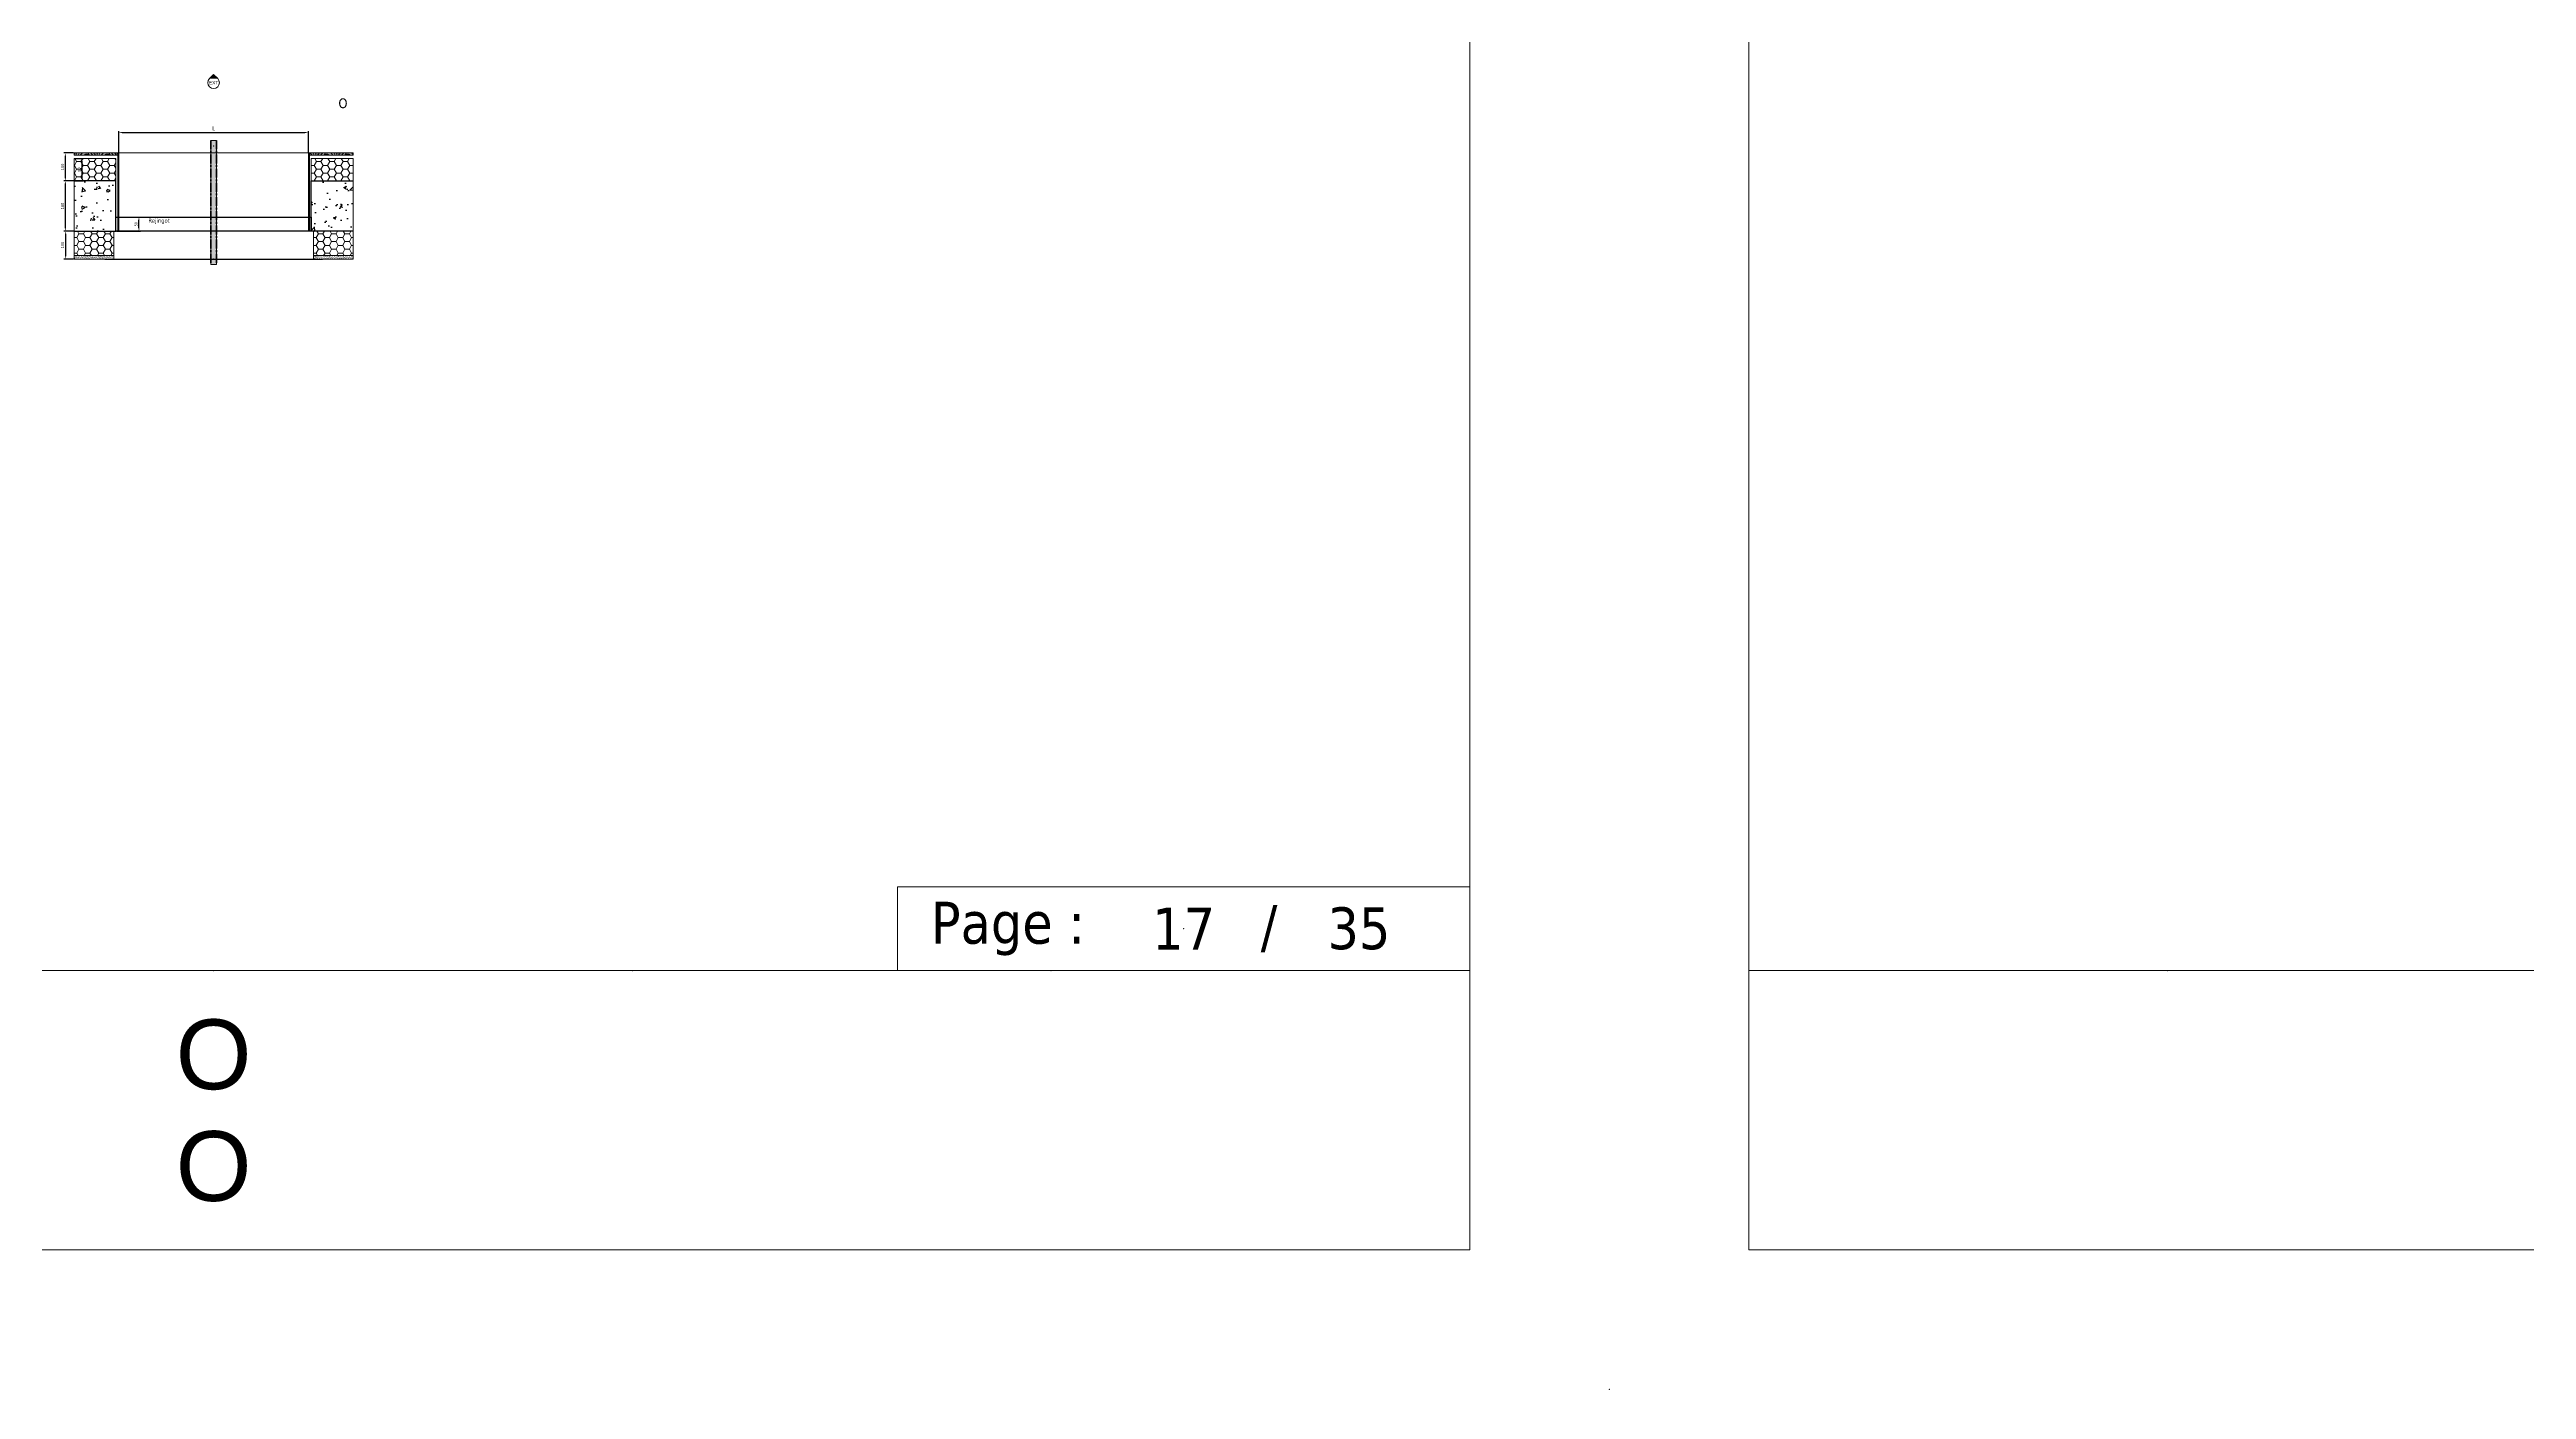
# Model space of a CAD drawing. Header units: millimetres. Extents: x -20000 to 230000, y -17405 to 24510.
# Drawn here: x 144412 to 153285, y 0 to 4798 of the extents above; entities that cross this region are included whole.
import ezdxf
from ezdxf.enums import TextEntityAlignment as Align

# ---------------------------------------------------------------- set-up
doc = ezdxf.new("R2010")
doc.units = ezdxf.units.MM
doc.header["$PDMODE"] = 35
doc.header["$PDSIZE"] = 0.5
doc.linetypes.add('AXES', pattern=[50.8, 31.75, -6.35, 6.35, -6.35])
doc.layers.get('0').update_dxf_attribs({"lineweight": 13})
doc.layers.get('Defpoints').update_dxf_attribs({"true_color": 0xc2a584})
for name, color, linetype, lineweight in [('0 - 1 (validé)', 3, 'Continuous', 13), ('1 - Aluminium', 150, 'Continuous', 13), ('1 - Axe', 1, 'AXES', 0), ('1 - BETON', 251, 'Continuous', 25), ('1 - Bois', 44, 'Continuous', 13), ('1 - Cartouche', 7, 'Continuous', 13), ('1 - Cotation', 32, 'Continuous', 13), ('1 - Isolant', 132, 'Continuous', 13), ('1 - Platre', 252, 'Continuous', 13), ('1 - Texte', 7, 'Continuous', 13)]:
    doc.layers.add(name, color=color, linetype=linetype, lineweight=lineweight)
for name, color, linetype, lineweight, plot in [('0 - Invisible', 43, 'Continuous', 0, False), ('0 - Trame', 1, 'Continuous', 0, False), ('Intouchable', 252, 'Continuous', 13, False), ('Non visible', 163, 'Continuous', 25, False)]:
    doc.layers.add(name, color=color, linetype=linetype, lineweight=lineweight, plot=plot)
doc.layers.add('1 - Cache', color=7, linetype='Continuous', lineweight=0, true_color=0xffffff)
doc.styles.get("Standard").update_dxf_attribs({"font": 'ARIALUNI.TTF'})
doc.styles.add('Texte Poralu', font='tahomabd.ttf')
doc.dimstyles.new('100 - 1000', dxfattribs={"dimtxt": 15, "dimasz": 15, "dimexe": 5, "dimexo": 2.5, "dimgap": 8, "dimtad": 1, "dimdec": 1, "dimtxsty": 'Texte Poralu', "dimcen": 10, "dimazin": 0, "dimtfac": 1, "dimtdec": 1, "dimtmove": 0, "dimatfit": 3, "dimfxl": 1, "dimarcsym": 0})
doc.dimstyles.new('30 - 1000', dxfattribs={"dimtxt": 10, "dimasz": 10, "dimexe": 5, "dimexo": 2.5, "dimgap": 5, "dimtad": 1, "dimdec": 1, "dimtxsty": 'Texte Poralu', "dimcen": 5, "dimazin": 0, "dimtfac": 1, "dimtdec": 1, "dimtmove": 0, "dimatfit": 3, "dimfxl": 1, "dimarcsym": 0})

# ---------------------------------------------------------------- blocks, each defined once
blk = doc.blocks.new('Cadre Coupe_Elev')
for p in [(2000, 1500), (5000, 1500), (6500, 1500), (8000, 1500), (2000, 500), (5000, 500), (6500, 500), (8000, 500)]:
    blk.add_point(p)
at = {"layer": '0 - Trame'}
for points in [[(500, 500), (9500, 500), (9500, 9500), (500, 9500)], [(500, 1500), (9500, 1500), (9500, 500), (500, 500)]]:
    blk.add_lwpolyline(points, close=True, dxfattribs=at)
for p in [(0, 10000), (10000, 10000), (0, 0), (10000, 0)]:
    blk.add_point(p, dxfattribs=at)
at = {"layer": 'Defpoints'}
for p in [(5000, 3733.5), (5000, 1200), (5000, 1000), (5000, 800)]:
    blk.add_point(p, dxfattribs=at)
at = {"color": 7}
blk.add_attdef('REPERE_1', text='', height=300, dxfattribs=at).set_placement((1000, 9000), align=Align.MIDDLE_CENTER)
at = {"layer": '1 - Texte', "color": 7}
for tag, p in [('DEFINITION1', (5000, 1200)), ('DEFINITION2', (5000, 800))]:
    blk.add_attdef(tag, text='', height=250, dxfattribs=at).set_placement(p, align=Align.MIDDLE_CENTER)
at = {"layer": 'Non visible', "style": 'Texte Poralu'}
for p in [(5447.1, 4905.8), (5447.1, 4605.8)]:
    blk.add_attdef('REPERE_2', text='', height=35, dxfattribs=at).set_placement(p, align=Align.MIDDLE_LEFT)
blk = doc.blocks.new('Cartouche - Total de page')
at = {"layer": '1 - Cartouche', "color": 0, "insert": (0, 0), "char_height": 5, "attachment_point": 5, "style": 'Texte Poralu'}
blk.add_mtext('35', dxfattribs=at)
blk = doc.blocks.new('*U841')
at = {"layer": '1 - Isolant'}
h = blk.add_hatch(dxfattribs=at)
h.set_pattern_fill('HONEY', color=256, scale=5, style=0)
h.set_pattern_definition([(0, (110, 80), (23.8125, 13.74815), [15.875, -31.75]), (120, (110, 80), (-23.8125, 13.74815), [15.875, -31.75]), (60, (110, 80), (5e-08, 27.4963), [-31.75, 15.875])])
h.paths.add_polyline_path([(-150, 0), (0, 0), (0, 80), (-150, 80)])
at = {"layer": '0 - Invisible'}
blk.add_lwpolyline([(-150, 80), (-150, 0)], dxfattribs=at)
at = {"layer": '1 - Isolant'}
blk.add_lwpolyline([(-150, 0), (0, 0), (0, 0), (0, 0), (0, 80), (-150, 80)], dxfattribs=at)
blk = doc.blocks.new('*U835')
at = {"layer": '1 - Isolant'}
h = blk.add_hatch(dxfattribs=at)
h.set_pattern_fill('HONEY', color=256, scale=5)
h.set_pattern_definition([(0, (237.5, -1e-14), (23.8125, 13.74815), [15.875, -31.75]), (120, (237.5, -1e-14), (-23.8125, 13.74815), [15.875, -31.75]), (60, (237.5, -1e-14), (5e-08, 27.4963), [-31.75, 15.875])])
h.paths.add_polyline_path([(-150, -87), (-150, 0), (-7.5, 0), (-7.5, -87)])
at = {"layer": '1 - Platre'}
h = blk.add_hatch(dxfattribs=at)
h.set_pattern_fill('AR-SAND', color=256, scale=0.1)
h.set_pattern_definition([(37.5, (237.5, -1e-14), (-0.160003, 4.894132), [0, -3.8608, 0, -4.318, 0, -4.1275]), (7.5, (237.5, -1e-14), (4.49523, 7.16825), [0, -2.0828, 0, -3.4798, 0, -1.3335]), (327.5, (234.3756, -1e-14), (7.909924, 0.01437), [0, -1.27, 0, -4.572, 0, -5.969]), (317.5, (234.3756, -1e-14), (7.63556, 2.22929), [0, -0.635, 0, -2.9972, 0, -3.429])])
h.paths.add_polyline_path([(-150, -100), (-150, -87), (-7.5, -87), (-7.5, -100)])
at = {"layer": '0 - Invisible'}
for points in [[(-150, -87), (-150, 0)], [(-150, -100), (-150, -87)]]:
    blk.add_lwpolyline(points, dxfattribs=at)
at = {"layer": '1 - Isolant'}
blk.add_lwpolyline([(-150, 0), (-7.5, 0), (-7.5, -87), (-150, -87)], dxfattribs=at)
at = {"layer": '1 - Platre'}
blk.add_lwpolyline([(-150, -87), (-7.5, -87), (-7.5, -100), (-150, -100)], dxfattribs=at)
blk = doc.blocks.new('*U836')
at = {"layer": '1 - Isolant'}
h = blk.add_hatch(dxfattribs=at)
h.set_pattern_fill('HONEY', color=256, scale=5)
h.set_pattern_definition([(0, (47.5, -1e-14), (23.8125, 13.7482), [15.875, -31.75]), (120, (47.5, -1e-14), (-23.8125, 13.7482), [15.875, -31.75]), (60, (47.5, -1e-14), (5e-08, 27.4963), [-31.75, 15.875])])
h.paths.add_polyline_path([(150, -87), (150, 0), (7.5, 0), (7.5, -87)])
at = {"layer": '1 - Platre'}
h = blk.add_hatch(dxfattribs=at)
h.set_pattern_fill('AR-SAND', color=256, scale=0.1)
h.set_pattern_definition([(37.5, (47.5, -1e-14), (-0.16, 4.89413), [0, -3.8608, 0, -4.318, 0, -4.1275]), (7.5, (47.5, -1e-14), (4.49523, 7.16825), [0, -2.0828, 0, -3.4798, 0, -1.3335]), (327.5, (44.3757, -1e-14), (7.90992, 0.01437), [0, -1.27, 0, -4.572, 0, -5.969]), (317.5, (44.376, -1e-14), (7.63556, 2.2293), [0, -0.635, 0, -2.9972, 0, -3.429])])
h.paths.add_polyline_path([(150, -100), (150, -87), (7.5, -87), (7.5, -100)])
at = {"layer": '0 - Invisible'}
for points in [[(150, -87), (150, 0)], [(150, -100), (150, -87)]]:
    blk.add_lwpolyline(points, dxfattribs=at)
at = {"layer": '1 - Isolant'}
blk.add_lwpolyline([(150, 0), (7.5, 0), (7.5, -87), (150, -87)], dxfattribs=at)
at = {"layer": '1 - Platre'}
blk.add_lwpolyline([(150, -87), (7.5, -87), (7.5, -100), (150, -100)], dxfattribs=at)
blk = doc.blocks.new('*U842')
at = {"layer": '1 - Isolant'}
h = blk.add_hatch(dxfattribs=at)
h.set_pattern_fill('HONEY', color=256, scale=5, style=0)
h.set_pattern_definition([(0, (110, 80), (23.8125, 13.74815), [15.875, -31.75]), (120, (110, 80), (-23.8125, 13.74815), [15.875, -31.75]), (60, (110, 80), (5e-08, 27.4963), [-31.75, 15.875])])
h.paths.add_polyline_path([(-150, 0), (0, 0), (0, 80), (-150, 80)])
at = {"layer": '0 - Invisible'}
blk.add_lwpolyline([(-150, 80), (-150, 0)], dxfattribs=at)
at = {"layer": '1 - Isolant'}
blk.add_lwpolyline([(-150, 0), (0, 0), (0, 0), (0, 0), (0, 80), (-150, 80)], dxfattribs=at)
blk = doc.blocks.new('*U189')
h = blk.add_hatch(color=256)
edge = h.paths.add_edge_path()
edge.add_line((0, 29.2), (-14.6, 14.6))
edge.add_arc((0, 0), 20.6, 90, 135, ccw=False)
edge.add_arc((0, 0), 20.6, 45, 90, ccw=False)
edge.add_line((14.6, 14.6), (0, 29.2))
for p, q in [((0, 29.2), (-14.6, 14.6)), ((14.6, 14.6), (0, 29.2))]:
    blk.add_line(p, q)
blk.add_circle((0, 0), 20.6)
at = {"insert": (0, 0), "char_height": 12.5, "attachment_point": 5}
blk.add_mtext('EXT', dxfattribs=at)
blk = doc.blocks.new('*D1639')
at = {"layer": '1 - Cotation', "color": 0, "lineweight": -2, "transparency": 16777216}
for p, q in [((144660, 4430.4), (144660, 4505.7)), ((144675, 4500.7), (145325, 4500.7)), ((145340, 4430.4), (145340, 4505.7))]:
    blk.add_line(p, q, dxfattribs=at)
at = {"layer": '1 - Cotation', "color": 0, "transparency": 16777216}
for points in [[(144675, 4503.2), (144675, 4498.2), (144660, 4500.7)], [(145325, 4503.2), (145325, 4498.2), (145340, 4500.7)]]:
    blk.add_solid(points, dxfattribs=at)
at = {"layer": 'Defpoints', "color": 0, "transparency": 16777216}
for p in [(145340, 4500.7), (144660, 4427.9), (145340, 4427.9)]:
    blk.add_point(p, dxfattribs=at)
at = {"layer": '1 - Cotation', "color": 0, "transparency": 16777216, "insert": (145000, 4516.2), "char_height": 15, "attachment_point": 5, "style": 'Texte Poralu'}
blk.add_mtext('L', dxfattribs=at)
blk = doc.blocks.new('*U834')
at = {"layer": '1 - BETON'}
h = blk.add_hatch(dxfattribs=at)
h.set_pattern_fill('CONCRETE', color=256, scale=15, style=0, pattern_type=2)
h.set_pattern_definition([(50, (-50, -20), (107.59, -9.413), [11.25, -123.75]), (355, (-50, -20), (-20.813, 112.83), [9, -99]), (100.45, (-41.03, -20.78), (86.776, 103.416), [9.56, -105.17]), (46.184, (-50, 10), (160.086, -24.83), [16.875, -185.625]), (96.636, (-36.66, 7.93), (140.2, 146.12), [14.34, -157.76]), (351.184, (-50, 10), (140.2, 146.12), [13.5, -148.5]), (21, (-35, 2.5), (89.536, -60.393), [11.25, -123.75]), (326, (-35, 2.5), (36.497, 108.773), [9, -99]), (71.45, (-27.54, -2.53), (126.033, 48.38), [9.56, -105.17]), (37.5, (-50, -20), (1.824, 49.934), [0, -97.8, 0, -100.5, 0, -99.375]), (7.5, (-50, -20), (39.46, 59.162), [0, -57.3, 0, -95.55, 0, -37.875]), (327.5, (-83.45, -20), (80.0734, -3.383), [0, -37.5, 0, -117, 0, -155.25]), (317.5, (-98.45, -20), (87.478, 15.016), [0, -48.75, 0, -77.7, 0, -110.25])])
h.paths.add_polyline_path([(150, 180), (150, 0), (0, 0), (0, 180)])
at = {"layer": '0 - Invisible'}
blk.add_lwpolyline([(150, 180), (150, 0)], dxfattribs=at)
at = {"layer": '1 - BETON'}
blk.add_lwpolyline([(150, 0), (0, 0), (0, 180), (150, 180)], dxfattribs=at)
blk = doc.blocks.new('*U833')
at = {"layer": '1 - BETON'}
h = blk.add_hatch(dxfattribs=at)
h.set_pattern_fill('CONCRETE', color=256, scale=15, style=0, pattern_type=2)
h.set_pattern_definition([(50, (-50, -20), (107.59, -9.413), [11.25, -123.75]), (355, (-50, -20), (-20.813, 112.83), [9, -99]), (100.45, (-41.03, -20.78), (86.776, 103.416), [9.56, -105.17]), (46.184, (-50, 10), (160.086, -24.83), [16.875, -185.625]), (96.636, (-36.66, 7.93), (140.2, 146.12), [14.34, -157.76]), (351.184, (-50, 10), (140.2, 146.12), [13.5, -148.5]), (21, (-35, 2.5), (89.536, -60.393), [11.25, -123.75]), (326, (-35, 2.5), (36.497, 108.773), [9, -99]), (71.45, (-27.54, -2.53), (126.033, 48.38), [9.56, -105.17]), (37.5, (-50, -20), (1.824, 49.934), [0, -97.8, 0, -100.5, 0, -99.375]), (7.5, (-50, -20), (39.46, 59.162), [0, -57.3, 0, -95.55, 0, -37.875]), (327.5, (-83.45, -20), (80.0734, -3.383), [0, -37.5, 0, -117, 0, -155.25]), (317.5, (-98.45, -20), (87.478, 15.016), [0, -48.75, 0, -77.7, 0, -110.25])])
h.paths.add_polyline_path([(150, 180), (150, 0), (0, 0), (0, 180)])
at = {"layer": '0 - Invisible'}
blk.add_lwpolyline([(150, 180), (150, 0)], dxfattribs=at)
at = {"layer": '1 - BETON'}
blk.add_lwpolyline([(150, 0), (0, 0), (0, 180), (150, 180)], dxfattribs=at)
blk = doc.blocks.new('*D1643')
at = {"layer": 'Defpoints', "color": 0, "lineweight": -2, "transparency": 16777216}
for p, q in [((144497.5, 4327.9), (144464, 4327.9)), ((144469, 4157.9), (144469, 4317.9)), ((144497.5, 4147.9), (144464, 4147.9))]:
    blk.add_line(p, q, dxfattribs=at)
at = {"layer": 'Defpoints', "color": 0, "transparency": 16777216}
for p in [(144469, 4327.9), (144500, 4327.9), (144500, 4147.9)]:
    blk.add_point(p, dxfattribs=at)
for points in [[(144467.3, 4317.9), (144470.6, 4317.9), (144469, 4327.9)], [(144467.3, 4157.9), (144470.6, 4157.9), (144469, 4147.9)]]:
    blk.add_solid(points, dxfattribs=at)
at = {"layer": 'Defpoints', "color": 0, "transparency": 16777216, "insert": (144458.8, 4237.9), "char_height": 10, "attachment_point": 5, "rotation": 90, "style": 'Texte Poralu'}
blk.add_mtext('180', dxfattribs=at)
blk = doc.blocks.new('*D1644')
at = {"layer": '1 - Cotation', "color": 0, "lineweight": -2, "transparency": 16777216}
for p, q in [((144497.5, 4147.9), (144464, 4147.9)), ((144469, 4137.9), (144469, 4057.9)), ((144497.5, 4047.9), (144464, 4047.9))]:
    blk.add_line(p, q, dxfattribs=at)
at = {"layer": '1 - Cotation', "color": 0, "transparency": 16777216}
for points in [[(144467.3, 4137.9), (144470.6, 4137.9), (144469, 4147.9)], [(144467.3, 4057.9), (144470.6, 4057.9), (144469, 4047.9)]]:
    blk.add_solid(points, dxfattribs=at)
at = {"layer": 'Defpoints', "color": 0, "transparency": 16777216}
for p in [(144500, 4147.9), (144469, 4047.9), (144500, 4047.9)]:
    blk.add_point(p, dxfattribs=at)
at = {"layer": '1 - Cotation', "color": 0, "transparency": 16777216, "insert": (144458.8, 4097.9), "char_height": 10, "attachment_point": 5, "rotation": 90, "style": 'Texte Poralu'}
blk.add_mtext('100', dxfattribs=at)
blk = doc.blocks.new('*D1645')
at = {"layer": 'Defpoints', "color": 0, "lineweight": -2, "transparency": 16777216}
for p, q in [((144497.5, 4427.9), (144464, 4427.9)), ((144469, 4337.9), (144469, 4417.9)), ((144497.5, 4327.9), (144464, 4327.9))]:
    blk.add_line(p, q, dxfattribs=at)
at = {"layer": 'Defpoints', "color": 0, "transparency": 16777216}
for p in [(144469, 4427.9), (144500, 4427.9), (144500, 4327.9)]:
    blk.add_point(p, dxfattribs=at)
for points in [[(144467.3, 4417.9), (144470.6, 4417.9), (144469, 4427.9)], [(144467.3, 4337.9), (144470.6, 4337.9), (144469, 4327.9)]]:
    blk.add_solid(points, dxfattribs=at)
at = {"layer": 'Defpoints', "color": 0, "transparency": 16777216, "insert": (144458.8, 4377.9), "char_height": 10, "attachment_point": 5, "rotation": 90, "style": 'Texte Poralu'}
blk.add_mtext('100', dxfattribs=at)
blk = doc.blocks.new('*U844')
at = {"layer": '1 - Aluminium'}
h = blk.add_hatch(dxfattribs=at)
h.set_pattern_fill('ANSI32,_I', color=256, scale=0.5, style=2)
h.set_pattern_definition([(45, (-67442.9827, -44957.6387), (-3.36759605, 3.36759605), []), (45, (-67440.7376, -44957.6387), (-3.36759605, 3.36759605), [])])
h.paths.add_polyline_path([(0, 0), (3, 0), (3, 280), (0, 280)])
at = {"layer": '1 - Cache'}
h = blk.add_hatch(color=256, dxfattribs=at)
h.dxf.hatch_style = 2
h.paths.add_polyline_path([(0, 0), (3, 0), (3, 280), (0, 280)])
at = {"layer": '1 - Aluminium'}
blk.add_lwpolyline([(0, 0), (3, 0), (3, 280), (0, 280)], close=True, dxfattribs=at)
blk = doc.blocks.new('*U843')
at = {"layer": '1 - Bois'}
h = blk.add_hatch(dxfattribs=at)
h.set_pattern_fill('352', color=256, scale=75, style=0, pattern_type=2)
h.set_pattern_definition([(0, (158.25, -17), (75, 75), [22.5, -52.5]), (0, (158.25, -13.25), (75, 75), [22.5, -52.5]), (0, (162, -5.75), (75, 75), [15, -60]), (0, (165.75, 1.75), (75, 75), [11.25, -63.75]), (0, (165.75, 9.25), (75, 75), [7.5, -67.5]), (0, (147, 16.75), (75, 75), [3.75, -18.75, 3.75, -48.75]), (0, (158.25, 20.5), (75, 75), [3.75, -30, 11.25, -30]), (0, (173.25, 24.25), (75, 75), [3.75, -3.75, 3.75, -63.75]), (0, (169.5, 28), (75, 75), [3.75, -71.25]), (0, (165.75, 35.5), (75, 75), [11.25, -63.75]), (0, (165.75, 43), (75, 75), [15, -60]), (0, (162, 50.5), (75, 75), [18.75, -22.5, 3.75, -30]), (90, (132, 5.5), (-75, 75), [3.75, -7.5, 18.75, -45]), (90, (135.75, 13), (-75, 75), [3.75, -3.75, 11.25, -56.25]), (90, (139.5, 43), (-75, 75), [7.5, -67.5]), (90, (143.25, 13), (-75, 75), [15, -22.5, 3.75, -33.75]), (90, (147, 54.25), (-75, 75), [3.75, -71.25]), (90, (150.75, 16.75), (-75, 75), [11.25, -63.75]), (90, (158.25, 20.5), (-75, 75), [7.5, -67.5]), (90, (165.75, 20.5), (-75, 75), [3.75, -11.25, 11.25, -48.75]), (90, (169.5, 24.25), (-75, 75), [3.75, -71.25]), (90, (173.25, 9.25), (-75, 75), [10.5, -64.5]), (90, (177, -5.75), (-75, 75), [7.5, -67.5]), (90, (184.5, 24.25), (-75, 75), [3.75, -71.25]), (90, (192, 20.5), (-75, 75), [11.25, -63.75]), (90, (199.5, 20.5), (-75, 75), [11.25, -63.75]), (45, (188.25, -9.5), (8e-15, 75), [5.303, -5.303, 5.303, -90.156]), (45, (173.25, 9.25), (8e-15, 75), [10.607, -95.46]), (45, (143.25, 46.75), (8e-15, 75), [10.607, -95.46]), (45, (158.25, 28), (8e-15, 75), [10.607, -95.46]), (45, (162, 13), (8e-15, 75), [10.607, -95.46]), (45, (184.5, -2), (8e-15, 75), [10.607, -95.46]), (45, (177, 1.75), (8e-15, 75), [15.91, -90.156]), (45, (154.5, 35.5), (8e-15, 75), [5.303, -100.763]), (45, (150.75, 43), (8e-15, 75), [5.303, -100.763]), (45, (180.75, 43), (8e-15, 75), [5.303, -100.763]), (45, (150.75, 5.5), (8e-15, 75), [5.303, -100.763]), (45, (192, 31.75), (8e-15, 75), [5.303, -100.763]), (45, (165.75, 24.25), (8e-15, 75), [5.303, -100.763]), (45, (173.25, 31.75), (8e-15, 75), [5.303, -100.763]), (135, (169.5, 16.75), (-75, 8e-15), [5.303, -5.303, 15.91, -79.55]), (135, (180.75, 16.75), (-75, 8e-15), [5.303, -100.763]), (135, (180.75, -9.5), (-75, 8e-15), [5.303, -100.763]), (135, (165.75, 9.25), (-75, 8e-15), [5.303, -100.763]), (135, (177, 24.25), (-75, 8e-15), [5.303, -100.763]), (135, (158.25, 5.5), (-75, 8e-15), [5.303, -100.763]), (135, (188.25, 5.5), (-75, 8e-15), [5.303, -100.763]), (135, (135.75, -17), (-75, 8e-15), [5.303, -100.763]), (135, (139.5, -13.25), (-75, 8e-15), [10.607, -95.46]), (135, (143.25, -9.5), (-75, 8e-15), [10.607, -95.46]), (135, (150.75, -9.5), (-75, 8e-15), [10.607, -95.46]), (135, (154.5, -2), (-75, 8e-15), [10.607, -95.46]), (135, (184.5, 28), (-75, 8e-15), [10.607, -95.46]), (135, (199.5, -9.5), (-75, 8e-15), [10.607, -95.46]), (135, (203.25, 50.5), (-75, 8e-15), [10.607, -95.46]), (135, (203.25, 43), (-75, 8e-15), [10.607, -95.46]), (135, (195.75, 39.25), (-75, 8e-15), [10.607, -95.46]), (135, (143.25, 39.25), (-75, 8e-15), [15.91, -90.156]), (135, (192, 31.75), (-75, 8e-15), [15.91, -90.156]), (26.565, (150.75, 54.25), (75, 3e-08), [8.385, -159.32]), (26.565, (150.75, 16.75), (75, 3e-08), [8.385, -159.32]), (26.565, (158.25, 39.25), (75, 3e-08), [8.385, -159.32]), (26.565, (180.75, -13.25), (75, 3e-08), [8.385, -159.32]), (26.565, (177, -5.75), (75, 3e-08), [8.385, -159.32]), (26.565, (154.5, 9.25), (75, 3e-08), [8.385, -159.32]), (26.565, (154.5, 46.75), (75, 3e-08), [8.385, -159.32]), (26.565, (177, 24.25), (75, 3e-08), [16.77, -150.935]), (63.435, (177, 35.5), (4e-09, 75), [8.385, -159.32]), (63.435, (188.25, 13), (4e-09, 75), [8.385, -159.32]), (63.435, (150.75, 28), (4e-09, 75), [8.385, -159.32]), (63.435, (135.75, 31.75), (4e-09, 75), [8.385, -159.32]), (63.435, (180.75, 16.75), (4e-09, 75), [8.385, -159.32]), (63.435, (173.25, 16.75), (4e-09, 75), [8.385, -159.32]), (63.435, (143.25, 28), (4e-09, 75), [16.77, -150.935]), (63.435, (199.5, 1.75), (4e-09, 75), [16.77, -150.935]), (63.435, (192, 5.5), (4e-09, 75), [16.77, -150.935]), (116.565, (132, -5.75), (-3e-08, 75), [8.385, -159.32]), (116.565, (132, 35.5), (-3e-08, 75), [8.385, -159.32]), (116.565, (147, -17), (-3e-08, 75), [8.385, -159.32]), (116.565, (139.5, 50.5), (-3e-08, 75), [8.385, -159.32]), (116.565, (147, 5.5), (-3e-08, 75), [8.385, -159.32]), (116.565, (162, 13), (-3e-08, 75), [8.385, -159.32]), (116.565, (169.5, 28), (-3e-08, 75), [8.385, -159.32]), (116.565, (135.75, -2), (2e-05, 75), [8.385, -159.32]), (116.565, (154.5, 9.25), (-3e-08, 75), [8.385, -159.32]), (116.565, (177, 1.75), (-3e-08, 75), [8.385, -159.32]), (116.565, (184.5, 9.25), (-3e-08, 75), [8.385, -159.32]), (116.565, (199.5, 31.75), (-3e-08, 75), [8.385, -159.32]), (116.565, (143.25, 54.25), (-3e-08, 75), [8.385, -159.32]), (116.565, (132, 50.5), (-3e-08, 75), [16.77, -150.935]), (116.565, (143.25, -2), (-3e-08, 75), [16.77, -150.935]), (153.435, (132, -13.25), (-75, 4e-09), [8.385, -159.32]), (153.435, (195.75, -17), (-75, 4e-09), [8.385, -159.32]), (153.435, (192, 20.5), (-75, 4e-09), [8.385, -159.32]), (153.435, (162, -5.75), (-75, 4e-09), [8.385, -159.32]), (153.435, (158.25, -13.25), (-75, 4e-09), [8.385, -159.32]), (153.435, (165.75, 1.75), (-75, 4e-09), [8.385, -159.32]), (153.435, (188.25, 46.75), (-75, 4e-09), [8.385, -159.32]), (153.435, (195.75, 50.5), (-75, 4e-09), [16.77, -150.935])])
h.paths.add_polyline_path([(0, 0), (157, 0), (157, 8), (0, 8)])
at = {"layer": '1 - Cache'}
h = blk.add_hatch(color=256, dxfattribs=at)
h.dxf.hatch_style = 2
h.paths.add_polyline_path([(0, 0), (157, 0), (157, 8), (0, 8)])
at = {"layer": '1 - Bois'}
blk.add_lwpolyline([(0, 0), (157, 0), (157, 8), (0, 8)], close=True, dxfattribs=at)
blk = doc.blocks.new('*D1646')
at = {"layer": 'Defpoints', "color": 0, "lineweight": -2, "transparency": 16777216}
for p, q in [((144502.5, 4407.9), (144534, 4407.9)), ((144529, 4337.9), (144529, 4397.9)), ((144502.5, 4327.9), (144534, 4327.9))]:
    blk.add_line(p, q, dxfattribs=at)
at = {"layer": 'Defpoints', "color": 0, "transparency": 16777216}
for p in [(144500, 4407.9), (144529, 4407.9), (144500, 4327.9)]:
    blk.add_point(p, dxfattribs=at)
for points in [[(144527.3, 4397.9), (144530.7, 4397.9), (144529, 4407.9)], [(144527.3, 4337.9), (144530.7, 4337.9), (144529, 4327.9)]]:
    blk.add_solid(points, dxfattribs=at)
at = {"layer": 'Defpoints', "color": 0, "transparency": 16777216, "insert": (144518.8, 4367.9), "char_height": 10, "attachment_point": 5, "rotation": 90, "style": 'Texte Poralu'}
blk.add_mtext('80', dxfattribs=at)
blk = doc.blocks.new('*D1649')
at = {"layer": '1 - Cotation', "color": 0, "lineweight": -2, "transparency": 16777216}
for p, q in [((144652.5, 4197.9), (144737.6, 4197.9)), ((144732.6, 4157.9), (144732.6, 4187.9)), ((144652.5, 4147.9), (144737.6, 4147.9))]:
    blk.add_line(p, q, dxfattribs=at)
at = {"layer": '1 - Cotation', "color": 0, "transparency": 16777216}
for points in [[(144731, 4187.9), (144734.3, 4187.9), (144732.6, 4197.9)], [(144731, 4157.9), (144734.3, 4157.9), (144732.6, 4147.9)]]:
    blk.add_solid(points, dxfattribs=at)
at = {"layer": 'Defpoints', "color": 0, "transparency": 16777216}
for p in [(144650, 4197.9), (144732.6, 4197.9), (144650, 4147.9)]:
    blk.add_point(p, dxfattribs=at)
at = {"layer": '1 - Cotation', "color": 0, "transparency": 16777216, "insert": (144722.4, 4172.9), "char_height": 10, "attachment_point": 5, "rotation": 90, "style": 'Texte Poralu'}
blk.add_mtext('50', dxfattribs=at)
blk = doc.blocks.new('*U1394')
at = {"layer": '1 - Cache'}
blk.add_hatch(color=256, dxfattribs=at).paths.add_polyline_path([(-10, 20), (-10, -425), (10, -425), (10, 20)])
at = {"layer": '0 - Invisible'}
blk.add_lwpolyline([(-10, 20), (-10, -425), (10, -425), (10, 20)], close=True, dxfattribs=at)
for p in [(0, 0), (0, -405)]:
    blk.add_point(p, dxfattribs=at)
at = {"layer": '1 - Axe', "lineweight": 50}
for p, q in [((-10, 20), (-10, -425)), ((10, 20), (10, -425))]:
    blk.add_line(p, q, dxfattribs=at)

msp = doc.modelspace()

# ---------------------------------------------------------------- linework, layer by layer
at = {"layer": '1 - BETON'}
msp.add_line((144610.04, 4047.93), (145390, 4047.93), dxfattribs=at)
msp.add_lwpolyline([(144650, 4167.93), (144650, 4167.93), (144650, 4197.93), (145350, 4197.93), (145350, 4167.93), (145350, 4167.93), (145350, 4147.93), (144650, 4147.93)], close=True, dxfattribs=at)
at = {"layer": '1 - Bois', "ltscale": 2}
msp.add_line((144660, 4427.93), (145340, 4427.93), dxfattribs=at)
at = {"layer": 'Intouchable'}
msp.add_lwpolyline([(147450, 1500), (149500, 1500), (149500, 1800), (147450, 1800)], close=True, dxfattribs=at)
msp.add_point((148475, 1650), dxfattribs=at)

# ---------------------------------------------------------------- block references
for name, p in [('Cadre Coupe_Elev', (150000, 0)), ('*U189', (145000, 4679.33)), ('*U1394', (145000, 4452.93)), ('*U844', (145340, 4147.93)), ('*U834', (145350, 4147.93)), ('*U835', (144650, 4147.93)), ('*U836', (145350, 4147.93)), ('Cadre Coupe_Elev', (150000, -10000))]:
    msp.add_blockref(name, p)
at = {"xscale": -1}
for name, p, rotation in [('*U843', (144500, 4427.93), 180.0000749115409), ('*U844', (144660, 4147.93), 359.9999999999984), ('*U842', (145350, 4327.93), 359.9999598587287)]:
    msp.add_blockref(name, p, dxfattribs=dict(at, rotation=rotation))
for name, p, rotation in [('*U841', (144650, 4327.93), 4.014127135292442e-05), ('*U843', (145500, 4427.93), 179.9999598587278)]:
    msp.add_blockref(name, p, dxfattribs=dict(rotation=rotation))
msp.add_blockref('*U833', (144650, 4147.93), dxfattribs=at)
at = {"layer": '0 - 1 (validé)'}
ref = msp.add_blockref('Cadre Coupe_Elev', (140000, 0), dxfattribs=at)
ref.add_attrib('REPERE_2', 'O', dxfattribs={"layer": 'Non visible', "height": 35, "style": 'Texte Poralu'}).set_placement((145447.12, 4605.8), align=Align.MIDDLE_LEFT)
ref.add_attrib('DEFINITION1', 'O', dxfattribs={"layer": '1 - Texte', "color": 7, "height": 250}).set_placement((145000, 1200), align=Align.MIDDLE_CENTER)
ref.add_attrib('DEFINITION2', 'O', dxfattribs={"layer": '1 - Texte', "color": 7, "height": 250}).set_placement((145000, 800), align=Align.MIDDLE_CENTER)
msp.add_blockref('Cadre Coupe_Elev', (140000, -10000), dxfattribs=at)
at = {"layer": 'Intouchable', "xscale": 30, "yscale": 30, "zscale": 30}
msp.add_blockref('Cartouche - Total de page', (149102.9, 1650), dxfattribs=at)

# ---------------------------------------------------------------- texts
at = {"style": 'Texte Poralu'}
msp.add_attdef('17', text='', height=150, dxfattribs=at).set_placement((148475, 1650), align=Align.MIDDLE_CENTER)
at = {"layer": '1 - Texte', "insert": (144766.14, 4193.01), "char_height": 15, "attachment_point": 1, "style": 'Texte Poralu'}
msp.add_mtext_dynamic_manual_height_columns('Rejingot', width=98.0024, gutter_width=300, heights=[0], dxfattribs=at)
at = {"layer": 'Intouchable', "char_height": 150, "style": 'Texte Poralu'}
for s, insert, attachment_point in [('Page : ', (147569.36, 1650), 4), ('/', (148780.84, 1650), 5)]:
    msp.add_mtext(s, dxfattribs=dict(at, insert=insert, attachment_point=attachment_point))

# ---------------------------------------------------------------- dimensions: what is measured, and where the dimension line sits
at = {"layer": '1 - Cotation'}
dim = msp.add_linear_dim(base=(145340, 4500.74), p1=(144660, 4427.93), p2=(145340, 4427.93), text='L', dimstyle='100 - 1000', dxfattribs=at)
dim.commit()
dim.dimension.update_dxf_attribs({"geometry": '*D1639', "text_midpoint": (145000, 4516.24)})
for base, p1, p2, picture, middle in [((144732.62, 4197.93), (144650, 4147.93), (144650, 4197.93), '*D1649', (144722.42, 4172.93)), ((144468.98, 4047.93), (144500, 4147.93), (144500, 4047.93), '*D1644', (144458.77, 4097.93))]:
    dim = msp.add_linear_dim(base=base, p1=p1, p2=p2, angle=90, dimstyle='30 - 1000', dxfattribs=at)
    dim.commit()
    dim.dimension.update_dxf_attribs({"geometry": picture, "text_midpoint": middle})
at = {"layer": 'Defpoints'}
for base, p1, p2, picture, middle in [((144468.98, 4427.93), (144500, 4327.93), (144500, 4427.93), '*D1645', (144458.77, 4377.93)), ((144529, 4407.93), (144500, 4327.93), (144500, 4407.93), '*D1646', (144518.78, 4367.93)), ((144468.98, 4327.93), (144500, 4147.93), (144500, 4327.93), '*D1643', (144458.75, 4237.93))]:
    dim = msp.add_linear_dim(base=base, p1=p1, p2=p2, angle=90, dimstyle='30 - 1000', dxfattribs=at)
    dim.commit()
    dim.dimension.update_dxf_attribs({"geometry": picture, "text_midpoint": middle})

doc.saveas('drawing.dxf')
